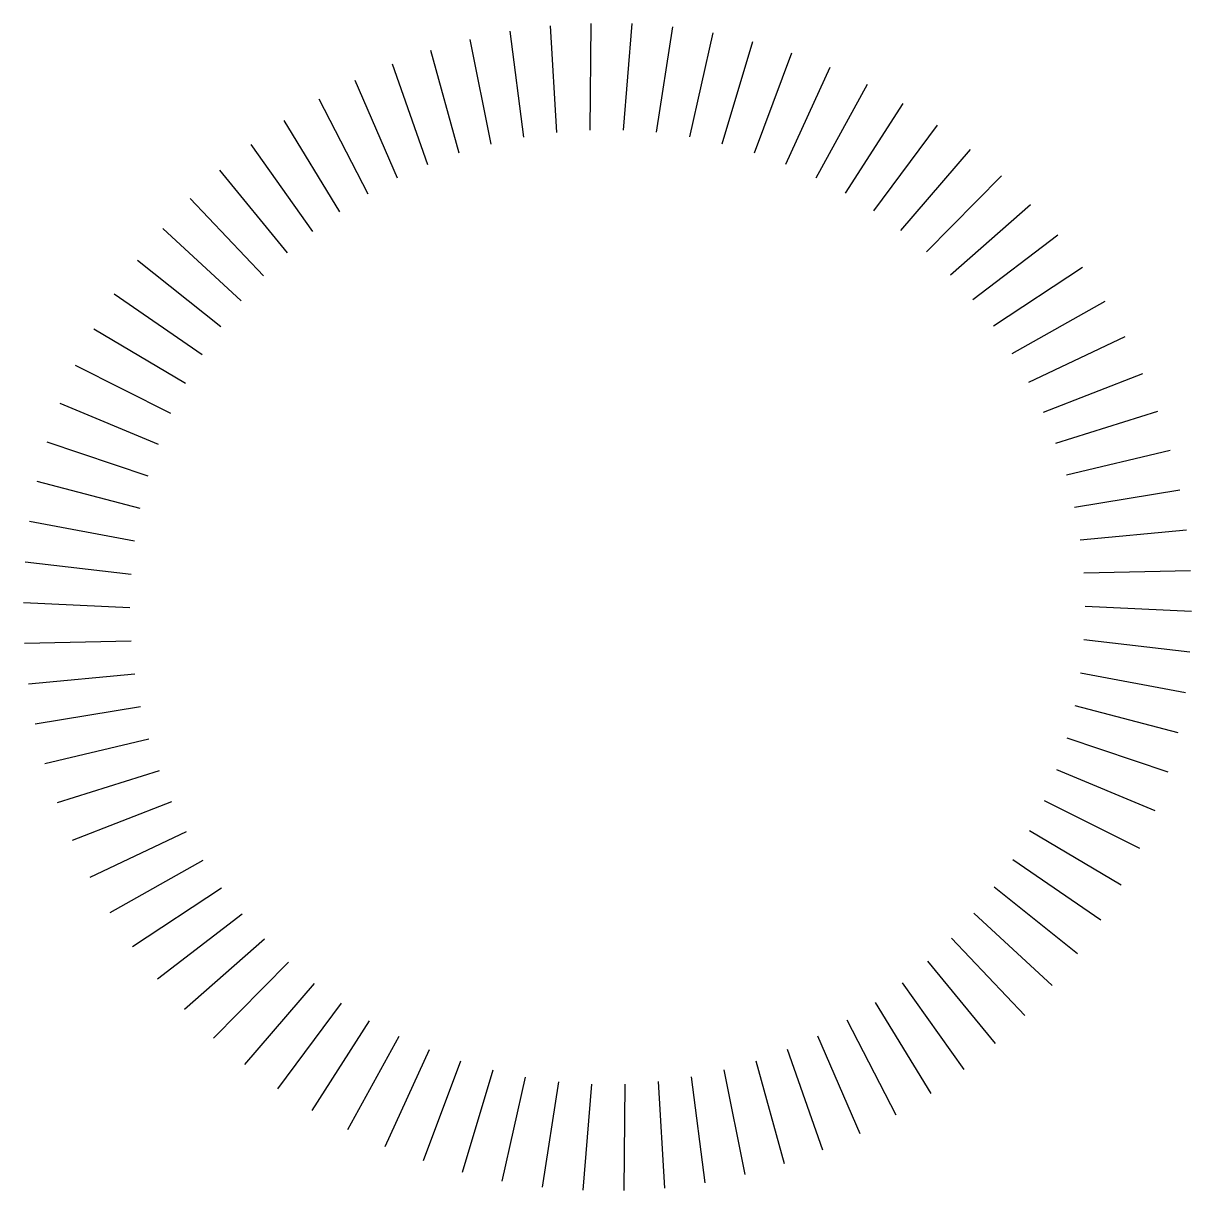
# Model space of a CAD drawing. Extents: x 655 to 1760, y 93 to 1198.
import ezdxf

# ---------------------------------------------------------------- set-up
doc = ezdxf.new("R2010")
doc.units = 0
doc.layers.get('0').update_dxf_attribs({"linetype": 'CONTINUOUS'})

msp = doc.modelspace()

# ---------------------------------------------------------------- linework, layer by layer
at = {"color": 0}
for p, q in [((1159.6, 1094.7), (1153.7, 1195.4)), ((1191.1, 1096.9), (1192.2, 1197.8)), ((1222.6, 1096.9), (1230.7, 1197.6)), ((1254, 1094.8), (1269.2, 1194.6)), ((1097.6, 1083.6), (1077.7, 1182.6)), ((1128.4, 1090.2), (1115.4, 1190.3)), ((1285.3, 1090.5), (1307.3, 1189)), ((1067.3, 1074.9), (1040.5, 1172.2)), ((1316.1, 1083.9), (1345, 1180.7)), ((1346.4, 1075.3), (1382, 1169.8)), ((1037.7, 1064.1), (1004.2, 1159.3)), ((1376.1, 1064.6), (1418.1, 1156.3)), ((1008.9, 1051.2), (968.8, 1143.8)), ((1404.9, 1051.8), (1453.3, 1140.4)), ((981.1, 1036.3), (934.7, 1126)), ((1432.7, 1037), (1487.2, 1122)), ((954.4, 1019.6), (901.8, 1105.8)), ((1459.5, 1020.4), (1519.7, 1101.4)), ((928.9, 1001), (870.4, 1083.3)), ((1485, 1001.9), (1550.8, 1078.5)), ((904.8, 980.7), (840.7, 1058.8)), ((1509.2, 981.6), (1580.1, 1053.5)), ((882.1, 958.8), (812.8, 1032.2)), ((1531.9, 959.8), (1607.7, 1026.5)), ((861, 935.3), (786.8, 1003.7)), ((1553.1, 936.4), (1633.3, 997.6)), ((841.7, 910.5), (762.8, 973.5)), ((1572.5, 911.6), (1656.8, 967.1)), ((824.1, 884.3), (741, 941.7)), ((1590.2, 885.5), (1678.2, 935)), ((808.4, 857), (721.5, 908.4)), ((1606, 858.2), (1697.2, 901.4)), ((794.6, 828.6), (704.4, 873.9)), ((1619.9, 829.9), (1713.9, 866.6)), ((782.8, 799.4), (689.7, 838.2)), ((1631.7, 800.6), (1728, 830.8)), ((773.1, 769.4), (677.5, 801.6)), ((1641.5, 770.7), (1739.7, 794)), ((765.5, 738.8), (667.9, 764.3)), ((1649.2, 740.1), (1748.8, 756.5)), ((760.1, 707.7), (660.9, 726.3)), ((1654.7, 709.1), (1755.2, 718.5)), ((756.9, 676.3), (656.6, 688)), ((1658, 677.7), (1758.9, 680.1)), ((755.8, 644.8), (655, 649.5)), ((1659.2, 646.2), (1760, 641.6)), ((757, 613.3), (656, 610.9)), ((1658.1, 614.7), (1758.4, 603)), ((760.3, 582), (659.8, 572.5)), ((1654.9, 583.3), (1754.1, 564.7)), ((765.8, 550.9), (666.2, 534.5)), ((1649.5, 552.3), (1747.1, 526.8)), ((773.5, 520.4), (675.3, 497)), ((1641.9, 521.7), (1737.5, 489.4)), ((783.3, 490.4), (687, 460.3)), ((1632.2, 491.7), (1725.3, 452.8)), ((795.1, 461.2), (701.1, 424.4)), ((1620.4, 462.4), (1710.6, 417.2)), ((809, 432.9), (717.8, 389.6)), ((1606.6, 434.1), (1693.5, 382.6)), ((824.8, 405.6), (736.8, 356.1)), ((1590.9, 406.7), (1674, 349.4)), ((842.5, 379.5), (758.2, 323.9)), ((1573.3, 380.6), (1652.2, 317.6)), ((861.9, 354.7), (781.7, 293.4)), ((1553.9, 355.7), (1628.2, 287.3)), ((1532.9, 332.2), (1602.2, 258.9)), ((883.1, 331.3), (807.3, 264.5)), ((1510.2, 310.3), (1574.3, 232.3)), ((905.8, 309.4), (834.9, 237.6)), ((930, 289.2), (864.2, 212.6)), ((1486.1, 290), (1544.6, 207.7)), ((955.5, 270.7), (895.3, 189.7)), ((1460.6, 271.4), (1513.2, 185.2)), ((1433.9, 254.7), (1480.3, 165)), ((982.2, 254), (927.8, 169)), ((1010.1, 239.2), (961.7, 150.6)), ((1406.1, 239.8), (1446.2, 147.2)), ((1038.9, 226.5), (996.9, 134.7)), ((1377.3, 227), (1410.8, 131.7)), ((1068.6, 215.7), (1033, 121.3)), ((1347.7, 216.1), (1374.5, 118.8)), ((1098.9, 207.1), (1070, 110.4)), ((1129.7, 200.6), (1107.7, 102.1)), ((1286.6, 200.8), (1299.6, 100.7)), ((1317.4, 207.4), (1337.3, 108.5)), ((1161, 196.2), (1145.8, 96.4)), ((1192.4, 194.1), (1184.3, 93.5)), ((1223.9, 194.1), (1222.8, 93.2)), ((1255.4, 196.4), (1261.3, 95.6))]:
    msp.add_line(p, q, dxfattribs=at)

doc.saveas('drawing.dxf')
